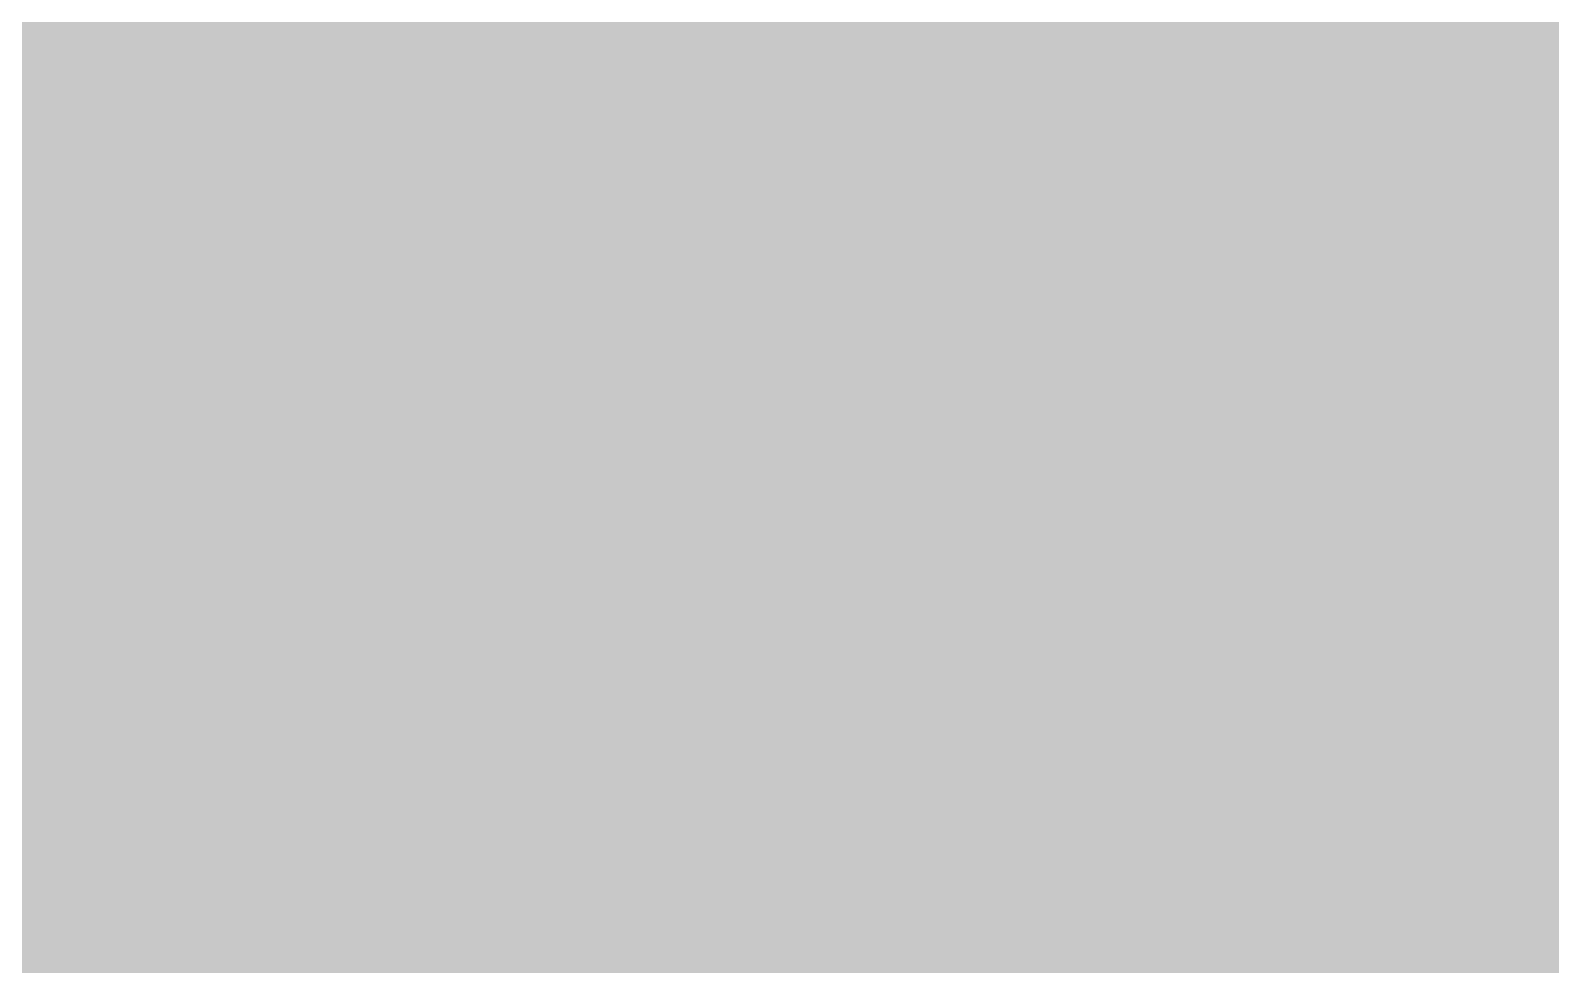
# Model space of a CAD drawing. Extents: x -72 to 72, y -47 to 50.
# Drawn here: x -13.35 to -6.21, y 6.05 to 10.44 of the extents above; entities that cross this region are included whole.
import ezdxf

# ---------------------------------------------------------------- set-up
doc = ezdxf.new("R2010")
doc.units = 0
doc.header["$MEASUREMENT"] = 0
doc.layers.get('0').update_dxf_attribs({"linetype": 'CONTINUOUS'})
for name, color, linetype in [('22-303-0_BOT', 7, 'CONTINUOUS'), ('22-303-0_DRD', 7, 'CONTINUOUS'), ('22-303-0_GND', 6, 'CONTINUOUS'), ('22-303-0_IN1', 4, 'CONTINUOUS'), ('22-303-0_IN2', 3, 'CONTINUOUS'), ('22-303-0_PWR', 5, 'CONTINUOUS'), ('22-303-0_SMB', 10, 'CONTINUOUS'), ('22-303-0_SMT', 14, 'CONTINUOUS'), ('22-303-0_SPB', 9, 'CONTINUOUS'), ('22-303-0_SPT', 12, 'CONTINUOUS'), ('22-303-0_SSB', 11, 'CONTINUOUS'), ('22-303-0_SST', 13, 'CONTINUOUS'), ('22-303-0_TOP', 8, 'CONTINUOUS'), ('THRUHOLE_TAP', 7, 'CONTINUOUS')]:
    doc.layers.add(name, color=color, linetype=linetype)

# ---------------------------------------------------------------- blocks, each defined once
blk = doc.blocks.new('RECTANGLE_4')
blk.add_solid([(0.4826, 0.4064), (0.4826, -0.4064), (-0.4826, 0.4064), (-0.4826, -0.4064)])
blk = doc.blocks.new('ROUND_48')
at = {"const_width": 0.29972}
blk.add_lwpolyline([(-0.14986, 0, 1), (0.14986, 0, 1)], format="xyb", close=True, dxfattribs=at)
blk = doc.blocks.new('RECTANGLE_64')
blk.add_solid([(0.44958, 0.65024), (0.44958, -0.65024), (-0.44958, 0.65024), (-0.44958, -0.65024)])
blk = doc.blocks.new('ROUND_81')
at = {"const_width": 0.0635}
blk.add_lwpolyline([(-0.03175, 0, 1), (0.03175, 0, 1)], format="xyb", close=True, dxfattribs=at)
blk = doc.blocks.new('ROUND_82')
at = {"const_width": 0.50038}
blk.add_lwpolyline([(-0.25019, 0, 1), (0.25019, 0, 1)], format="xyb", close=True, dxfattribs=at)
blk = doc.blocks.new('ROUND_53')
at = {"const_width": 0.29972}
blk.add_lwpolyline([(-0.14986, 0, 1), (0.14986, 0, 1)], format="xyb", close=True, dxfattribs=at)
blk = doc.blocks.new('RECTANGLE_8')
blk.add_solid([(0.4064, 0.4826), (0.4064, -0.4826), (-0.4064, 0.4826), (-0.4064, -0.4826)])
blk = doc.blocks.new('RECTANGLE_10')
blk.add_solid([(1.12522, 1.14935), (1.12522, -1.14935), (-1.12522, 1.14935), (-1.12522, -1.14935)])
blk = doc.blocks.new('ROUND_95')
at = {"const_width": 0.10033}
blk.add_lwpolyline([(-0.050164, 0, 1), (0.050164, 0, 1)], format="xyb", close=True, dxfattribs=at)

msp = doc.modelspace()

# ---------------------------------------------------------------- linework, layer by layer
at = {"layer": '22-303-0_BOT'}
for points, const_width in [([(-18.796, 15.621), (-18.796, 8.509), (-16.637, 6.35), (-4.445, 6.35), (-3.2512, 5.1562), (-3.2512, 5.08)], 0.2032), ([(-11.5316, 14.25956), (-11.5316, 6.7564)], 0.254), ([(-11.303, 14.03096), (-11.303, 6.7564)], 0.254), ([(-11.0744, 13.80236), (-11.0744, 6.7564)], 0.254), ([(-10.8458, 13.57884), (-10.8458, 9.8679)], 0.254), ([(-10.6172, 13.47978), (-10.6172, 9.8679)], 0.254), ([(-10.3886, 13.4747), (-10.3886, 9.8679)], 0.254), ([(-10.16, 13.4747), (-10.16, 9.8679)], 0.254), ([(-9.9314, 13.4747), (-9.9314, 9.8679)], 0.254), ([(-9.7028, 13.4747), (-9.7028, 9.8679)], 0.254), ([(-9.4742, 13.4747), (-9.4742, 9.8679)], 0.254), ([(-9.2456, 13.4747), (-9.2456, 9.8679)], 0.254), ([(-9.017, 13.4747), (-9.017, 9.8679)], 0.254), ([(-8.7884, 13.4747), (-8.7884, 9.94664)], 0.254), ([(-8.5598, 13.4747), (-8.5598, 10.17524)], 0.254), ([(-8.3312, 13.4747), (-8.3312, 10.40384)], 0.254), ([(-13.208, 13.208), (-13.208, 10.795), (-14.859, 9.144), (-17.78, 9.144)], 0.3048), ([(-11.7602, 13.16482), (-11.7602, 6.7564)], 0.254), ([(-12.446, 13.04036), (-12.446, 7.7724)], 0.254), ([(-11.9888, 13.02004), (-11.9888, 7.7724)], 0.254), ([(-12.2174, 12.98448), (-12.2174, 7.7724)], 0.254), ([(-12.6746, 12.92352), (-12.6746, 7.7724)], 0.254), ([(-8.14832, 10.58672), (-8.8646, 9.8679)], 0.254), ([(-12.88542, 10.47242), (-14.4018, 8.9535)], 0.254), ([(-12.9032, 10.4521), (-12.9032, 7.7724)], 0.254), ([(-8.37184, 10.3632), (-12.9921, 10.3632)], 0.254), ([(-8.89, 8.9154), (-8.89, 9.144), (-7.7978, 10.2362), (-5.715, 10.2362)], 0.381), ([(-13.1318, 10.2235), (-13.1318, 7.7724)], 0.254), ([(-8.60044, 10.1346), (-13.2207, 10.1346)], 0.254), ([(-13.3604, 9.9949), (-13.3604, 7.7724)], 0.254), ([(-8.82904, 9.906), (-13.4493, 9.906)], 0.254), ([(-10.91438, 9.8679), (-10.91438, 7.96036)], 0.254), ([(-9.64438, 9.8679), (-10.91438, 9.8679)], 0.254), ([(-9.40562, 9.8679), (-9.64438, 9.8679)], 0.254), ([(-8.8646, 9.8679), (-9.40562, 9.8679)], 0.254), ([(-7.59206, 9.7409), (-8.13562, 9.19734)], 0.254), ([(-6.5024, 9.7409), (-7.59206, 9.7409)], 0.254), ([(-7.4168, 9.7409), (-7.4168, 9.33704)], 0.254), ([(-7.1882, 9.7409), (-7.1882, 9.47674)], 0.254), ([(-6.9596, 9.7409), (-6.9596, 9.5123)], 0.254), ([(-6.731, 9.7409), (-6.731, 9.45642)], 0.254), ([(-6.5024, 9.7409), (-6.5024, 9.525)], 0.254), ([(-6.5024, 9.7409), (-6.5024, 9.4361)], 0.254), ([(-10.91438, 9.6774), (-13.6779, 9.6774)], 0.254), ([(-6.5024, 9.6774), (-7.65556, 9.6774)], 0.254), ([(-7.6454, 9.68756), (-7.6454, 7.7724)], 0.254), ([(-4.9276, 9.525), (-6.5024, 9.525)], 0.254), ([(-6.5024, 9.525), (-6.5024, 9.4361)], 0.254), ([(-10.91438, 9.4488), (-13.9065, 9.4488)], 0.254), ([(-7.25932, 9.4488), (-7.88416, 9.4488)], 0.254), ([(-7.874, 9.45896), (-7.874, 7.7724)], 0.254), ([(-6.5024, 9.4488), (-6.71068, 9.4488)], 0.254), ([(-6.5024, 9.4361), (-6.68528, 9.4361)], 0.254), ([(-10.91438, 9.2202), (-14.1351, 9.2202)], 0.254), ([(-8.13562, 9.19734), (-8.13562, 7.96036)], 0.254), ([(-7.51078, 9.2202), (-8.11276, 9.2202)], 0.254), ([(-8.1026, 9.23036), (-8.1026, 7.7724)], 0.254), ([(-5.715, 8.8138), (-6.9088, 8.8138), (-6.985, 8.89)], 0.635), ([(-10.91438, 8.9916), (-14.3637, 8.9916)], 0.254), ([(-10.16, 8.9154), (-10.16, 7.0612)], 0.381), ([(-7.59968, 8.9916), (-8.13562, 8.9916)], 0.254), ([(-10.91438, 8.763), (-14.4018, 8.763)], 0.254), ([(-7.5946, 8.763), (-8.13562, 8.763)], 0.254), ([(-10.91438, 8.5344), (-14.4018, 8.5344)], 0.254), ([(-7.49554, 8.5344), (-8.13562, 8.5344)], 0.254), ([(-7.42442, 8.45058), (-7.34822, 8.37438)], 0.254), ([(-7.4168, 8.44042), (-7.4168, 7.7724)], 0.254), ([(-10.91438, 8.3058), (-14.4018, 8.3058)], 0.254), ([(-7.26694, 8.3058), (-8.13562, 8.3058)], 0.254), ([(-7.1882, 8.25754), (-7.1882, 7.7724)], 0.254), ([(-6.9596, 8.19404), (-6.9596, 7.7724)], 0.254), ([(-6.5024, 8.1915), (-6.9088, 8.1915)], 0.254), ([(-6.731, 8.1915), (-6.731, 6.7564)], 0.254), ([(-6.5024, 8.1915), (-6.5024, 8.1026)], 0.254), ([(-6.5024, 8.1915), (-6.5024, 6.7564)], 0.254), ([(-4.9276, 8.1026), (-6.5024, 8.1026)], 0.254), ([(-6.2738, 8.1026), (-6.2738, 7.7724)], 0.254), ([(-10.91438, 8.0772), (-14.4018, 8.0772)], 0.254), ([(-4.5593, 8.0772), (-8.13562, 8.0772)], 0.254), ([(-10.6553, 7.96036), (-10.91438, 7.96036)], 0.254), ([(-10.8458, 7.96036), (-10.8458, 7.7724)], 0.254), ([(-10.6553, 7.96036), (-10.6553, 7.7724)], 0.254), ([(-9.64438, 7.96036), (-9.6647, 7.96036)], 0.254), ([(-9.6647, 7.96036), (-9.6647, 7.7724)], 0.254), ([(-9.40562, 7.96036), (-9.64438, 7.96036)], 0.254), ([(-9.4742, 7.96036), (-9.4742, 7.7724)], 0.254), ([(-8.13562, 7.96036), (-9.40562, 7.96036)], 0.254), ([(-9.2456, 7.96036), (-9.2456, 6.7564)], 0.254), ([(-9.017, 7.96036), (-9.017, 6.7564)], 0.254), ([(-8.7884, 7.96036), (-8.7884, 6.7564)], 0.254), ([(-8.5598, 7.96036), (-8.5598, 6.7564)], 0.254), ([(-8.3312, 7.96036), (-8.3312, 7.7724)], 0.254), ([(-6.8072, 7.874), (-6.8072, 7.0612), (-7.62, 7.0612)], 0.381), ([(-10.6553, 7.8486), (-14.36878, 7.8486)], 0.254), ([(-4.5593, 7.8486), (-9.6647, 7.8486)], 0.254), ([(-11.9126, 7.7724), (-13.4874, 7.7724)], 0.254), ([(-12.7, 7.7724), (-12.7, 7.0612)], 0.254), ([(-11.9126, 7.7724), (-11.9126, 6.7564)], 0.254), ([(-10.9474, 7.7724), (-10.9474, 6.7564)], 0.254), ([(-10.6553, 7.7724), (-10.9474, 7.7724)], 0.254), ([(-9.3726, 7.7724), (-9.6647, 7.7724)], 0.254), ([(-9.3726, 7.7724), (-9.3726, 6.7564)], 0.254), ([(-6.8326, 7.7724), (-8.4074, 7.7724)], 0.254), ([(-8.4074, 7.7724), (-8.4074, 6.7564)], 0.254), ([(-7.62, 7.7724), (-7.62, 7.0612)], 0.254), ([(-6.8326, 7.7724), (-6.8326, 6.7564)], 0.254), ([(-4.9276, 7.7724), (-6.5024, 7.7724)], 0.254), ([(-6.5024, 7.7724), (-6.5024, 6.7564)], 0.254), ([(-10.9474, 7.62), (-11.9126, 7.62)], 0.254), ([(-8.4074, 7.62), (-9.3726, 7.62)], 0.254), ([(-6.5024, 7.62), (-6.8326, 7.62)], 0.254), ([(-10.9474, 7.3914), (-11.9126, 7.3914)], 0.254), ([(-8.4074, 7.3914), (-9.3726, 7.3914)], 0.254), ([(-6.5024, 7.3914), (-6.8326, 7.3914)], 0.254), ([(-10.9474, 7.1628), (-11.9126, 7.1628)], 0.254), ([(-8.4074, 7.1628), (-9.3726, 7.1628)], 0.254), ([(-6.5024, 7.1628), (-6.8326, 7.1628)], 0.254), ([(-12.7, 7.0612), (-11.684, 7.0612)], 0.381), ([(-11.684, 7.0612), (-12.7, 7.0612)], 0.381), ([(-5.715, 7.0612), (-6.8072, 7.0612), (-7.62, 7.0612)], 0.381), ([(-13.4874, 7.0612), (-12.7, 7.0612)], 0.254), ([(-11.9126, 7.0612), (-12.7, 7.0612)], 0.254), ([(-8.4074, 7.0612), (-7.62, 7.0612)], 0.254), ([(-6.8326, 7.0612), (-7.62, 7.0612)], 0.254), ([(-6.5024, 7.0612), (-5.715, 7.0612)], 0.254), ([(-10.9474, 6.9342), (-11.9126, 6.9342)], 0.254), ([(-8.4074, 6.9342), (-9.3726, 6.9342)], 0.254), ([(-6.5024, 6.9342), (-6.8326, 6.9342)], 0.254), ([(-10.9474, 6.7564), (-11.9126, 6.7564)], 0.254), ([(-8.4074, 6.7564), (-9.3726, 6.7564)], 0.254), ([(-6.5024, 6.7564), (-6.8326, 6.7564)], 0.254)]:
    msp.add_lwpolyline(points, dxfattribs=dict(at, const_width=const_width))
at = {"layer": '22-303-0_BOT', "const_width": 0.254}
for points in [[(-12.88542, 10.47242, 0.1989124), (-12.7518, 10.795)], [(-6.985, 9.5123, 0.4142136), (-7.6073, 8.89)], [(-6.68528, 9.4361, 0.1261504), (-6.985, 9.51294)], [(-7.6073, 8.89, 0.198913), (-7.42503, 8.44997)], [(-7.34822, 8.37438, 0.1989124), (-6.9088, 8.19237)]]:
    msp.add_lwpolyline(points, format="xyb", dxfattribs=at)
at = {"layer": '22-303-0_DRD', "const_width": 0.254}
for points in [[(-10.795, 9.525), (-12.065, 8.255)], [(-10.795, 8.255), (-12.065, 9.525)], [(-10.795, 9.525), (-12.065, 8.255)], [(-10.795, 8.255), (-12.065, 9.525)], [(-10.795, 9.525), (-12.065, 8.255)], [(-10.795, 8.255), (-12.065, 9.525)], [(-6.35, 9.525), (-7.62, 8.255)], [(-6.35, 8.255), (-7.62, 9.525)], [(-6.1722, 8.509), (-7.4422, 7.239)], [(-6.1722, 7.239), (-7.4422, 8.509)], [(-11.049, 7.6962), (-12.319, 6.4262)], [(-11.049, 6.4262), (-12.319, 7.6962)], [(-11.049, 7.6962), (-12.319, 6.4262)], [(-11.049, 6.4262), (-12.319, 7.6962)]]:
    msp.add_lwpolyline(points, dxfattribs=at)
at = {"layer": '22-303-0_IN1', "const_width": 0.254}
for points in [[(-10.3124, 14.9606), (-10.3124, -5.08)], [(-10.0838, 14.9606), (-10.0838, -5.08)], [(-9.8552, 14.9606), (-9.8552, -5.08)], [(-9.6266, 14.9606), (-9.6266, 4.42722)], [(-9.398, 14.79296), (-9.398, 5.5499)], [(-9.1694, 14.56436), (-9.1694, 5.6642)], [(-8.9408, 14.33576), (-8.9408, 5.67944)], [(-8.7122, 14.10716), (-8.7122, 5.6007)], [(-8.4836, 13.87856), (-8.4836, 5.36448)], [(-8.255, 13.64996), (-8.255, -5.08)], [(-8.0264, 13.42136), (-8.0264, -5.08)], [(-11.684, 13.26134), (-11.684, 9.43864)], [(-7.7978, 13.19276), (-7.7978, -5.08)], [(-7.5692, 12.96416), (-7.5692, -5.08)], [(-11.4554, 12.83208), (-11.4554, 9.49452)], [(-10.541, 12.8651), (-10.541, -5.08)], [(-7.3406, 12.73556), (-7.3406, 8.15848)], [(-11.2268, 12.67968), (-11.2268, 9.45896)], [(-10.7696, 12.68984), (-10.7696, -5.08)], [(-10.9982, 12.63904), (-10.9982, 9.31164)], [(-7.112, 12.50696), (-7.112, 8.3947)], [(-6.8834, 12.27836), (-6.8834, 8.47344)], [(-6.6548, 12.04976), (-6.6548, 8.4582)], [(-11.90498, 11.90498), (-15.2019, 8.60552)], [(-11.9126, 11.89736), (-11.9126, 9.25322)], [(-6.4262, 11.82116), (-6.4262, 8.3439)], [(-12.1412, 11.66876), (-12.1412, 7.45744)], [(-6.1976, 11.59256), (-6.1976, 3.6322)], [(-12.3698, 11.44016), (-12.3698, -5.08)], [(-12.5984, 11.21156), (-12.5984, -5.08)], [(-12.827, 10.98296), (-12.827, -5.08)], [(-13.0556, 10.75436), (-13.0556, -5.08)], [(-13.2842, 10.52576), (-13.2842, -5.08)], [(2.65176, 10.4648), (-13.34516, 10.4648)], [(-0.78994, 10.2362), (-13.57376, 10.2362)], [(-1.12268, 10.0076), (-13.80236, 10.0076)], [(-1.22682, 9.779), (-14.03096, 9.779)], [(-1.22936, 9.5504), (-14.25956, 9.5504)], [(-11.85164, 9.3218), (-14.48816, 9.3218)], [(-1.14046, 9.3218), (-11.00582, 9.3218)], [(-11.99896, 9.0932), (-14.71676, 9.0932)], [(-0.86614, 9.0932), (-10.86104, 9.0932)], [(-12.03452, 8.8646), (-14.94536, 8.8646)], [(14.3256, 8.8646), (-10.82548, 8.8646)], [(-11.97864, 8.636), (-15.17396, 8.636)], [(14.3256, 8.636), (-10.88136, 8.636)], [(-11.9126, 8.52678), (-11.9126, 7.62)], [(-10.9982, 8.46582), (-10.9982, -5.08)], [(-11.79322, 8.4074), (-26.07056, 8.4074)], [(-7.09168, 8.4074), (-11.06678, 8.4074)], [(14.3256, 8.4074), (-6.52272, 8.4074)], [(-11.684, 8.34136), (-11.684, 7.66572)], [(-11.2268, 8.32104), (-11.2268, 7.45744)], [(-11.4554, 8.28548), (-11.4554, 7.62)], [(-7.3279, 8.1788), (-20.91182, 8.1788)], [(14.3256, 8.1788), (-6.28396, 8.1788)], [(-7.40664, 7.9502), (-14.46276, 7.9502)], [(14.3256, 7.9502), (-6.20776, 7.9502)], [(-7.3914, 7.7216), (-14.3002, 7.7216)], [(14.3256, 7.7216), (-6.223, 7.7216)], [(-7.3406, 7.58952), (-7.3406, -5.08)], [(-12.10564, 7.493), (-14.25448, 7.493)], [(-7.2771, 7.493), (-11.25982, 7.493)], [(14.3256, 7.493), (-6.3373, 7.493)], [(-6.4262, 7.4041), (-6.4262, 3.64744)], [(-7.112, 7.35076), (-7.112, -5.08)], [(-12.25296, 7.2644), (-14.3002, 7.2644)], [(14.3256, 7.2644), (-11.11504, 7.2644)], [(-6.8834, 7.27456), (-6.8834, 3.33248)], [(-6.6548, 7.2898), (-6.6548, 3.5687)], [(-12.28852, 7.0358), (-14.46276, 7.0358)], [(14.3256, 7.0358), (-11.07948, 7.0358)], [(-12.23264, 6.8072), (-20.066, 6.8072)], [(14.3256, 6.8072), (-11.13536, 6.8072)], [(-12.1412, 6.66496), (-12.1412, -5.08)], [(-11.2268, 6.66496), (-11.2268, -5.08)], [(-12.04722, 6.5786), (-19.9771, 6.5786)], [(-2.15646, 6.5786), (-11.32078, 6.5786)], [(-11.9126, 6.5024), (-11.9126, -5.08)], [(-11.684, 6.45668), (-11.684, -5.08)], [(-11.4554, 6.5024), (-11.4554, -5.08)], [(-2.36474, 6.35), (-19.98218, 6.35)], [(-2.43078, 6.1214), (-19.32178, 6.1214)]]:
    msp.add_lwpolyline(points, dxfattribs=at)
for points in [[(-11.43, 9.49452, 0.4142136), (-12.03452, 8.89)], [(-11.43, 9.49452, 0.4142136), (-12.03452, 8.89)], [(-10.82548, 8.89, 0.4142136), (-11.43, 9.49452)], [(-10.82548, 8.89, 0.4142136), (-11.43, 9.49452)], [(-12.03452, 8.89, 0.4142136), (-11.43, 8.28548)], [(-12.03452, 8.89, 0.4142136), (-11.43, 8.28548)], [(-11.43, 8.28548, 0.4142136), (-10.82548, 8.89)], [(-11.43, 8.28548, 0.4142136), (-10.82548, 8.89)], [(-6.8072, 8.47852, 0.4142136), (-7.41172, 7.874)], [(-6.20268, 7.874, 0.4142136), (-6.8072, 8.47852)], [(-7.41172, 7.874, 0.4142136), (-6.8072, 7.26948)], [(-6.8072, 7.26948, 0.4142136), (-6.20268, 7.874)], [(-11.684, 7.66572, 0.4142136), (-12.28852, 7.0612)], [(-11.684, 7.66572, 0.4142136), (-12.28852, 7.0612)], [(-11.07948, 7.0612, 0.4142136), (-11.684, 7.66572)], [(-11.07948, 7.0612, 0.4142136), (-11.684, 7.66572)], [(-12.28852, 7.0612, 0.4142136), (-11.684, 6.45668)], [(-12.28852, 7.0612, 0.4142136), (-11.684, 6.45668)], [(-11.684, 6.45668, 0.4142136), (-11.07948, 7.0612)], [(-11.684, 6.45668, 0.4142136), (-11.07948, 7.0612)]]:
    msp.add_lwpolyline(points, format="xyb", dxfattribs=at)
at = {"layer": '22-303-0_IN2'}
for points, const_width in [([(-27.686, 14.732), (-23.876, 14.732), (-20.828, 11.684), (-19.558, 11.684), (-18.415, 10.541), (-11.303, 10.541), (-6.096, 5.334), (16.383, 5.334), (17.399, 4.318), (19.558, 4.318), (20.574, 5.334), (31.369, 5.334), (33.401, 7.366), (37.846, 7.366), (41.402, 10.922), (42.672, 10.922)], 0.2032), ([(-10.6172, 13.8176), (-10.6172, 10.42924)], 0.254), ([(-10.3886, 13.8176), (-10.3886, 10.20064)], 0.254), ([(-10.16, 13.8176), (-10.16, 9.97204)], 0.254), ([(-9.9314, 13.8176), (-9.9314, 9.74344)], 0.254), ([(-9.7028, 13.8176), (-9.7028, 9.51484)], 0.254), ([(-9.4742, 13.8176), (-9.4742, 9.28624)], 0.254), ([(-9.2456, 13.8176), (-9.2456, 9.05764)], 0.254), ([(-9.017, 13.8176), (-9.017, 8.82904)], 0.254), ([(-8.7884, 13.8176), (-8.7884, 8.60044)], 0.254), ([(-8.5598, 13.8176), (-8.5598, 8.37184)], 0.254), ([(-8.3312, 13.8176), (-8.3312, 8.14324)], 0.254), ([(-8.1026, 13.8176), (-8.1026, 7.91464)], 0.254), ([(-7.874, 13.8176), (-7.874, 7.68604)], 0.254), ([(-7.6454, 13.8176), (-7.6454, 7.45744)], 0.254), ([(-7.4168, 13.8176), (-7.4168, 9.31164)], 0.254), ([(-7.1882, 13.8176), (-7.1882, 9.45896)], 0.254), ([(-6.9596, 13.8176), (-6.9596, 9.49452)], 0.254), ([(-6.731, 13.8176), (-6.731, 9.43864)], 0.254), ([(-6.5024, 13.8176), (-6.5024, 9.25322)], 0.254), ([(-6.2738, 13.8176), (-6.2738, 6.08584)], 0.254), ([(-27.813, 13.462), (-27.813, 12.954), (-23.749, 8.89), (-14.732, 8.89), (-13.081, 7.239), (-13.081, 6.35), (-2.921, -3.81), (22.098, -3.81), (22.86, -3.048), (22.86, 0), (24.13, 1.27), (27.432, 1.27), (28.321, 2.159), (36.576, 2.159), (37.973, 3.556), (41.91, 3.556), (43.18, 4.826), (43.688, 4.826), (43.688, 4.953)], 0.2032), ([(20.574, 1.016), (20.574, -0.381), (17.653, -3.302), (-2.794, -3.302), (-12.7, 6.604), (-12.7, 7.493), (-14.478, 9.271), (-23.241, 9.271), (-26.67, 12.7)], 0.2032), ([(-19.812, 11.049), (-18.923, 10.16), (-11.557, 10.16), (-6.35, 4.953), (12.065, 4.953), (15.24, 1.778), (17.653, 1.778), (17.907, 2.032), (20.32, 2.032), (20.701, 1.651), (22.606, 1.651), (23.368, 2.413), (25.273, 2.413)], 0.2032), ([(-11.0109, 10.82294), (-5.92836, 5.7404)], 0.254), ([(-4.37896, 10.3632), (-10.55116, 10.3632)], 0.254), ([(-4.41452, 10.1346), (-10.32256, 10.1346)], 0.254), ([(-4.35864, 9.906), (-10.09396, 9.906)], 0.254), ([(-11.72464, 9.7536), (-18.923, 9.7536)], 0.254), ([(-13.3604, 9.7536), (-13.3604, 8.72744)], 0.254), ([(-13.1318, 9.7536), (-13.1318, 8.49884)], 0.254), ([(-12.9032, 9.7536), (-12.9032, 8.27024)], 0.254), ([(-12.6746, 9.7536), (-12.6746, 8.04164)], 0.254), ([(-12.446, 9.7536), (-12.446, 7.81304)], 0.254), ([(-12.2174, 9.7536), (-12.2174, 6.69544)], 0.254), ([(-11.9888, 9.7536), (-11.9888, 6.46684)], 0.254), ([(-11.7602, 9.7536), (-11.7602, 6.23824)], 0.254), ([(-11.72464, 9.7536), (-6.63702, 4.66598)], 0.254), ([(-11.64844, 9.6774), (-14.478, 9.6774)], 0.254), ([(-4.17322, 9.6774), (-9.86536, 9.6774)], 0.254), ([(-14.1859, 9.55294), (-12.41298, 7.78002)], 0.254), ([(-11.5316, 9.56056), (-11.5316, 6.00964)], 0.254), ([(-11.41984, 9.4488), (-14.08176, 9.4488)], 0.254), ([(-7.21614, 9.4488), (-9.63676, 9.4488)], 0.254), ([(1.86182, 9.4488), (-6.75386, 9.4488)], 0.254), ([(-11.303, 9.33196), (-11.303, 5.78104)], 0.254), ([(-11.19124, 9.2202), (-13.85316, 9.2202)], 0.254), ([(-7.49046, 9.2202), (-9.40816, 9.2202)], 0.254), ([(1.71704, 9.2202), (-6.477, 9.2202)], 0.254), ([(-11.0744, 9.10336), (-11.0744, 5.55244)], 0.254), ([(-10.96264, 8.9916), (-13.62456, 8.9916)], 0.254), ([(-7.57936, 8.9916), (-9.17956, 8.9916)], 0.254), ([(1.68148, 8.9916), (-6.3881, 8.9916)], 0.254), ([(-10.8458, 8.87476), (-10.8458, 5.32384)], 0.254), ([(13.716, -4.445), (-2.921, -4.445), (-13.462, 6.096), (-13.462, 6.985), (-14.986, 8.509), (-21.463, 8.509), (-21.971, 8.001), (-21.971, 6.477), (-22.733, 5.715), (-27.432, 5.715), (-29.337, 7.62), (-33.401, 7.62), (-34.544, 8.763), (-37.084, 8.763)], 0.2032), ([(-10.73404, 8.763), (-13.39596, 8.763)], 0.254), ([(-7.57682, 8.763), (-8.95096, 8.763)], 0.254), ([(1.73736, 8.763), (-6.39318, 8.763)], 0.254), ([(-10.6172, 8.64616), (-10.6172, 5.09524)], 0.254), ([(-10.50544, 8.5344), (-13.16736, 8.5344)], 0.254), ([(-7.47268, 8.5344), (-8.72236, 8.5344)], 0.254), ([(-6.5024, 8.52678), (-6.5024, 6.31444)], 0.254), ([(1.92278, 8.5344), (-6.49478, 8.5344)], 0.254), ([(-7.4168, 8.46582), (-7.4168, 7.22884)], 0.254), ([(-10.3886, 8.41756), (-10.3886, 4.86664)], 0.254), ([(-10.27684, 8.3058), (-12.93876, 8.3058)], 0.254), ([(-7.13994, 8.3058), (-8.49376, 8.3058)], 0.254), ([(-7.1882, 8.32104), (-7.1882, 7.00024)], 0.254), ([(6.74116, 8.3058), (-6.83006, 8.3058)], 0.254), ([(-6.731, 8.34136), (-6.731, 6.54304)], 0.254), ([(-6.9596, 8.28548), (-6.9596, 6.77164)], 0.254), ([(-10.16, 8.18896), (-10.16, 4.63804)], 0.254), ([(-10.04824, 8.0772), (-12.71016, 8.0772)], 0.254), ([(6.96976, 8.0772), (-8.26516, 8.0772)], 0.254), ([(-9.9314, 7.96036), (-9.9314, 4.40944)], 0.254), ([(-9.81964, 7.8486), (-12.48156, 7.8486)], 0.254), ([(17.41678, 7.8486), (-8.03656, 7.8486)], 0.254), ([(-9.7028, 7.73176), (-9.7028, 4.29514)], 0.254), ([(-9.59104, 7.62), (-12.31392, 7.62)], 0.254), ([(17.31518, 7.62), (-7.80796, 7.62)], 0.254), ([(-12.2936, 7.493), (-12.2936, 6.77164)], 0.254), ([(-9.4742, 7.50316), (-9.4742, 5.47624)], 0.254), ([(-9.36244, 7.3914), (-12.2936, 7.3914)], 0.254), ([(17.3101, 7.3914), (-7.57936, 7.3914)], 0.254), ([(-9.2456, 7.27456), (-9.2456, 5.6388)], 0.254), ([(-9.13384, 7.1628), (-12.2936, 7.1628)], 0.254), ([(17.399, 7.1628), (-7.35076, 7.1628)], 0.254), ([(-9.017, 7.04596), (-9.017, 5.68452)], 0.254), ([(-8.90524, 6.9342), (-12.2936, 6.9342)], 0.254), ([(17.67586, 6.9342), (-7.12216, 6.9342)], 0.254), ([(-8.7884, 6.81736), (-8.7884, 5.6388)], 0.254), ([(-12.2936, 6.77164), (-9.73074, 4.20878)], 0.254), ([(-8.67664, 6.7056), (-12.22756, 6.7056)], 0.254), ([(18.30324, 6.7056), (-6.89356, 6.7056)], 0.254), ([(-8.5598, 6.58876), (-8.5598, 5.47624)], 0.254), ([(-8.44804, 6.477), (-11.99896, 6.477)], 0.254), ([(-2.27584, 6.477), (-6.66496, 6.477)], 0.254), ([(-8.3312, 6.36016), (-8.3312, 2.80924)], 0.254), ([(-8.21944, 6.2484), (-11.77036, 6.2484)], 0.254), ([(-2.40538, 6.2484), (-6.43636, 6.2484)], 0.254), ([(-8.1026, 6.13156), (-8.1026, 2.58064)], 0.254), ([(-7.99084, 6.0198), (-11.54176, 6.0198)], 0.254), ([(-2.43078, 6.0198), (-6.20776, 6.0198)], 0.254)]:
    msp.add_lwpolyline(points, dxfattribs=dict(at, const_width=const_width))
at = {"layer": '22-303-0_IN2', "const_width": 0.254}
for points in [[(-6.985, 9.49452, 0.4142136), (-7.58952, 8.89)], [(-6.38048, 8.89, 0.4142136), (-6.985, 9.49452)], [(-7.58952, 8.89, 0.4142136), (-6.985, 8.28548)], [(-6.985, 8.28548, 0.4142136), (-6.38048, 8.89)], [(-12.2936, 7.493, 0.1989115), (-12.41263, 7.78037)]]:
    msp.add_lwpolyline(points, format="xyb", dxfattribs=at)
at = {"layer": '22-303-0_SSB'}
for points, const_width in [([(-8.0264, 10.414), (-8.0264, 14.224), (-11.049, 14.224), (-11.049, 9.8806), (-8.5598, 9.8806), (-8.0264, 10.414)], 0.20066), ([(-6.5405, 8.0645), (-6.5405, 10.9855), (-4.9022, 10.9855), (-4.9022, 8.0645), (-6.5405, 8.0645)], 0.1524), ([(-7.71906, 10.23366), (-7.71906, 9.9949)], 0.1524), ([(-7.71906, 10.11428), (-6.70306, 10.11428), (-6.87324, 9.9949)], 0.1524), ([(-7.21106, 9.45388), (-7.04342, 9.5123), (-6.87324, 9.5123), (-6.70306, 9.45388), (-6.70306, 9.09828), (-6.87324, 9.03986), (-7.04342, 9.03986), (-7.21106, 9.09828), (-7.21106, 9.45388), (-7.38124, 9.5123), (-7.55142, 9.5123), (-7.71906, 9.45388), (-7.71906, 9.09828), (-7.55142, 9.03986), (-7.38124, 9.03986), (-7.21106, 9.09828)], 0.1524), ([(-12.81938, 8.15594), (-12.7, 8.32612), (-12.64158, 8.49376), (-12.64158, 8.83412), (-12.7, 9.00176), (-12.81938, 9.17194), (-12.93876, 9.17194), (-13.0556, 9.00176), (-13.11656, 8.83412), (-13.11656, 8.49376), (-13.0556, 8.32612), (-12.93876, 8.15594), (-12.81938, 8.15594)], 0.1524), ([(-12.2174, 8.66394), (-12.27836, 8.83412), (-12.27836, 9.00176), (-12.2174, 9.17194), (-11.8618, 9.17194), (-11.80338, 9.00176), (-11.80338, 8.83412), (-11.8618, 8.66394), (-12.2174, 8.66394), (-12.27836, 8.49376), (-12.27836, 8.32612), (-12.2174, 8.15594), (-11.8618, 8.15594), (-11.80338, 8.32612), (-11.80338, 8.49376), (-11.8618, 8.66394)], 0.1524), ([(-10.96518, 8.66394), (-11.32078, 8.66394), (-11.44016, 8.83412), (-11.44016, 9.00176), (-11.32078, 9.17194), (-10.96518, 9.17194), (-10.96518, 8.15594)], 0.1524), ([(-8.1026, 8.88492), (-8.1026, 8.56234)], 0.1524), ([(-7.96544, 8.89254), (-7.96544, 8.55472)], 0.1524), ([(-7.85622, 8.78332), (-8.19404, 8.78332)], 0.1524), ([(-11.26236, 8.66394), (-11.44016, 8.15594)], 0.1524), ([(-7.86384, 8.64616), (-8.18642, 8.64616)], 0.1524), ([(-7.21106, 8.4963), (-7.71906, 8.6741)], 0.1524), ([(-7.21106, 8.20166), (-7.21106, 8.55726), (-7.04342, 8.6741), (-6.87324, 8.6741), (-6.70306, 8.55726), (-6.70306, 8.20166), (-7.71906, 8.20166)], 0.1524), ([(-13.5255, 4.8895), (-13.5255, 7.8105), (-11.8872, 7.8105), (-11.8872, 4.8895), (-13.5255, 4.8895)], 0.1524), ([(-9.3345, 7.8105), (-9.3345, 4.8895), (-10.9728, 4.8895), (-10.9728, 7.8105), (-9.3345, 7.8105)], 0.1524), ([(-8.4455, 4.8895), (-8.4455, 7.8105), (-6.8072, 7.8105), (-6.8072, 4.8895), (-8.4455, 4.8895)], 0.1524), ([(-6.5405, 4.8895), (-6.5405, 7.8105), (-4.9022, 7.8105), (-4.9022, 4.8895), (-6.5405, 4.8895)], 0.1524)]:
    msp.add_lwpolyline(points, dxfattribs=dict(at, const_width=const_width))
at = {"layer": '22-303-0_SSB', "const_width": 0.1524}
for points in [[(-8.0264, 8.9027, 0.4142136), (-8.2042, 8.7249)], [(-7.84606, 8.7249, 0.4142136), (-8.0264, 8.90524)], [(-8.2042, 8.7249, 0.4142136), (-8.0264, 8.5471)], [(-8.0264, 8.54456, 0.4142136), (-7.84606, 8.7249)]]:
    msp.add_lwpolyline(points, format="xyb", dxfattribs=at)
at = {"layer": '22-303-0_SST', "const_width": 0.1524}
for points in [[(-10.19048, 7.79526), (-10.4902, 7.79526), (-10.4902, 13.79474), (-10.19048, 13.79474)], [(-7.58952, 7.79526), (-7.2898, 7.79526), (-7.2898, 13.79474), (-7.58952, 13.79474)], [(-6.38048, 7.79526), (-6.6802, 7.79526), (-6.6802, 13.79474), (-6.38048, 13.79474)], [(-13.57376, 10.0584), (-13.21816, 11.0744), (-13.69314, 11.0744)], [(-12.44092, 10.5664), (-12.79652, 10.5664), (-12.85494, 10.73658), (-12.85494, 10.90676), (-12.79652, 11.0744), (-12.44092, 11.0744), (-12.37996, 10.90676), (-12.37996, 10.73658), (-12.61872, 10.0584)], [(-7.3025, 9.9695), (-10.4775, 9.9695), (-10.4775, 9.652)], [(-10.3759, 9.9695), (-10.3759, 9.652)], [(-10.23874, 9.9695), (-10.23874, 9.652)], [(-10.10158, 9.9695), (-10.10158, 9.652)], [(-9.96442, 9.9695), (-9.96442, 9.652)], [(-9.82726, 9.9695), (-9.82726, 9.652)], [(-9.6901, 9.9695), (-9.6901, 9.652)], [(-9.55294, 9.9695), (-9.55294, 9.652)], [(-9.41578, 9.9695), (-9.41578, 9.652)], [(-9.27862, 9.9695), (-9.27862, 9.652)], [(-9.14146, 9.9695), (-9.14146, 9.652)], [(-9.0043, 9.9695), (-9.0043, 9.652)], [(-8.86714, 9.9695), (-8.86714, 9.652)], [(-8.72998, 9.9695), (-8.72998, 9.652)], [(-8.59282, 9.9695), (-8.59282, 9.652)], [(-8.45566, 9.9695), (-8.45566, 9.652)], [(-8.3185, 9.9695), (-8.3185, 9.652)], [(-8.18134, 9.9695), (-8.18134, 9.652)], [(-8.04418, 9.9695), (-8.04418, 9.652)], [(-7.90702, 9.9695), (-7.90702, 9.652)], [(-7.76986, 9.9695), (-7.76986, 9.652)], [(-7.6327, 9.9695), (-7.6327, 9.652)], [(-7.49554, 9.9695), (-7.49554, 9.652)], [(-7.35838, 9.9695), (-7.35838, 9.652)], [(-7.3025, 9.9695), (-7.3025, 9.652)], [(-3.4925, 9.9695), (-6.6675, 9.9695), (-6.6675, 9.652)], [(-6.5659, 9.9695), (-6.5659, 9.652)], [(-6.42874, 9.9695), (-6.42874, 9.652)], [(-6.29158, 9.9695), (-6.29158, 9.652)], [(-6.15442, 9.9695), (-6.15442, 9.652)], [(-7.3025, 9.89076), (-10.4775, 9.89076)], [(-3.4925, 9.89076), (-6.6675, 9.89076)], [(-7.3025, 9.7536), (-10.4775, 9.7536)], [(-3.4925, 9.7536), (-6.6675, 9.7536)], [(-14.7955, 8.0645), (-11.8745, 8.0645), (-11.8745, 9.7028), (-14.7955, 9.7028), (-14.7955, 8.0645)], [(-7.3025, 9.652), (-10.4775, 9.652)], [(-3.4925, 9.652), (-6.6675, 9.652)], [(-13.07338, 6.52018), (-13.07338, 7.53618), (-13.19022, 7.366)], [(-7.3406, 7.40918), (-7.43966, 7.40918)], [(-7.41426, 7.4168), (-7.41426, 7.17296)], [(-7.2771, 7.34314), (-7.2771, 7.24408)], [(-7.26694, 7.27202), (-7.51332, 7.27202)], [(-11.2522, 6.07822), (-11.2522, 6.87832), (-5.2578, 6.87832), (-5.2578, 6.17982)], [(-12.954, 6.52018), (-13.19022, 6.52018)]]:
    msp.add_lwpolyline(points, dxfattribs=at)
for points in [[(-7.3914, 7.41934, 0.4142136), (-7.51586, 7.29488)], [(-7.26694, 7.29488, 0.4142136), (-7.3914, 7.41934)], [(-7.51586, 7.29488, 0.4142136), (-7.3914, 7.17042)], [(-7.3914, 7.17042, 0.4142136), (-7.26694, 7.29488)], [(-8.255, 6.07822, 0.4142136), (-9.25322, 5.08)], [(-7.25678, 5.08, 0.4142136), (-8.255, 6.07822)]]:
    msp.add_lwpolyline(points, format="xyb", dxfattribs=at)
at = {"layer": '22-303-0_TOP'}
for points, const_width in [([(-7.4168, 15.3416), (-7.4168, 9.5123)], 0.254), ([(-7.1882, 15.3416), (-7.1882, 9.5123)], 0.254), ([(-6.9596, 15.3416), (-6.9596, 9.5123)], 0.254), ([(-6.731, 15.3416), (-6.731, 9.5123)], 0.254), ([(-6.5024, 15.3416), (-6.5024, 9.5123)], 0.254), ([(-10.3886, 15.19936), (-10.3886, 6.1849)], 0.254), ([(-10.6172, 14.97076), (-10.6172, 6.1849)], 0.254), ([(-10.8458, 14.74216), (-10.8458, 6.1849)], 0.254), ([(-11.0744, 14.51356), (-11.0744, 6.1849)], 0.254), ([(-11.303, 14.28496), (-11.303, 6.1849)], 0.254), ([(-11.5316, 14.05636), (-11.5316, 6.1849)], 0.254), ([(-11.7602, 13.16482), (-11.7602, 6.1849)], 0.254), ([(-12.446, 13.04036), (-12.446, 9.6774)], 0.254), ([(-11.9888, 13.02004), (-11.9888, 9.6774)], 0.254), ([(-12.2174, 12.98448), (-12.2174, 9.6774)], 0.254), ([(-12.6746, 12.92352), (-12.6746, 9.6774)], 0.254), ([(-12.9032, 12.68476), (-12.9032, 9.6774)], 0.254), ([(-13.3604, 12.6238), (-13.3604, 9.6774)], 0.254), ([(-13.1318, 12.60856), (-13.1318, 9.6774)], 0.254), ([(-10.16, 11.79068), (-10.16, 9.79932)], 0.254), ([(-9.9314, 11.79068), (-9.9314, 9.79932)], 0.254), ([(-9.7028, 11.79068), (-9.7028, 9.79932)], 0.254), ([(-9.4742, 11.79068), (-9.4742, 9.79932)], 0.254), ([(-9.2456, 11.79068), (-9.2456, 9.79932)], 0.254), ([(-9.017, 11.79068), (-9.017, 9.79932)], 0.254), ([(-8.7884, 11.79068), (-8.7884, 9.79932)], 0.254), ([(-8.5598, 11.79068), (-8.5598, 9.79932)], 0.254), ([(-8.3312, 11.79068), (-8.3312, 9.79932)], 0.254), ([(-8.1026, 11.79068), (-8.1026, 9.79932)], 0.254), ([(-7.874, 11.79068), (-7.874, 9.79932)], 0.254), ([(-7.6454, 11.79068), (-7.6454, 9.79932)], 0.254), ([(-6.2738, 11.79068), (-6.2738, 9.79932)], 0.254), ([(-5.37464, 10.3632), (-15.09776, 10.3632)], 0.254), ([(-5.59054, 10.1346), (-15.34668, 10.1346)], 0.254), ([(-5.6896, 9.906), (-17.22882, 9.906)], 0.254), ([(-10.32002, 9.79932), (-10.32002, 6.89102)], 0.254), ([(-7.45998, 9.79932), (-10.32002, 9.79932)], 0.254), ([(-7.45998, 9.79932), (-7.45998, 9.5123)], 0.254), ([(-5.7023, 9.79932), (-6.51002, 9.79932)], 0.254), ([(-6.51002, 9.79932), (-6.51002, 9.5123)], 0.254), ([(-10.32002, 9.6774), (-17.26438, 9.6774)], 0.254), ([(-13.335, 9.6774), (-14.7574, 9.6774)], 0.254), ([(-13.335, 9.6774), (-13.335, 8.1026)], 0.254), ([(-11.9126, 9.6774), (-13.335, 9.6774)], 0.254), ([(-12.6238, 9.6774), (-12.6238, 8.89)], 0.254), ([(-11.9126, 9.6774), (-11.9126, 8.1026)], 0.254), ([(-6.51002, 9.6774), (-7.45998, 9.6774)], 0.254), ([(-10.32002, 9.4488), (-11.9126, 9.4488)], 0.254), ([(-6.985, 9.5123), (-7.45998, 9.5123)], 0.254), ([(-6.51002, 9.5123), (-6.985, 9.5123)], 0.254), ([(-10.32002, 9.2202), (-11.9126, 9.2202)], 0.254), ([(-5.08, 8.3439), (-5.08, 8.89), (-6.985, 8.89), (-8.255, 8.89), (-8.79856, 8.3439), (-8.89, 8.3439)], 0.635), ([(-6.985, 8.89), (-5.08, 8.89), (-5.08, 8.3439)], 0.635), ([(-11.43, 8.89), (-12.6238, 8.89), (-11.43, 8.89)], 0.381), ([(-12.6238, 8.89), (-11.43, 8.89)], 0.381), ([(-10.32002, 8.9916), (-11.9126, 8.9916)], 0.254), ([(-11.9126, 8.89), (-12.6238, 8.89)], 0.254), ([(-12.6238, 8.1026), (-12.6238, 8.89)], 0.254), ([(-10.32002, 8.763), (-11.9126, 8.763)], 0.254), ([(-10.32002, 8.5344), (-11.9126, 8.5344)], 0.254), ([(-10.32002, 8.3058), (-11.9126, 8.3058)], 0.254), ([(-6.985, 8.2677), (-7.45998, 8.2677)], 0.254), ([(-7.45998, 8.2677), (-7.45998, 6.89102)], 0.254), ([(-7.4168, 8.2677), (-7.4168, 2.3241)], 0.254), ([(-7.1882, 8.2677), (-7.1882, 2.3241)], 0.254), ([(-6.51002, 8.2677), (-6.985, 8.2677)], 0.254), ([(-6.9596, 8.2677), (-6.9596, 5.08)], 0.254), ([(-6.731, 8.2677), (-6.731, 6.1849)], 0.254), ([(-6.51002, 8.2677), (-6.51002, 6.89102)], 0.254), ([(-6.5024, 8.2677), (-6.5024, 6.1849)], 0.254), ([(-13.335, 8.1026), (-14.7574, 8.1026)], 0.254), ([(-13.3604, 8.1026), (-13.3604, -4.0132)], 0.254), ([(-11.9126, 8.1026), (-13.335, 8.1026)], 0.254), ([(-13.1318, 8.1026), (-13.1318, -4.0132)], 0.254), ([(-12.9032, 8.1026), (-12.9032, -4.0132)], 0.254), ([(-12.6746, 8.1026), (-12.6746, -4.0132)], 0.254), ([(-12.446, 8.1026), (-12.446, 2.3241)], 0.254), ([(-12.2174, 8.1026), (-12.2174, 6.1849)], 0.254), ([(-11.9888, 8.1026), (-11.9888, 6.1849)], 0.254), ([(-10.32002, 8.0772), (-14.70406, 8.0772)], 0.254), ([(-6.51002, 8.0772), (-7.45998, 8.0772)], 0.254), ([(-10.32002, 7.8486), (-14.36878, 7.8486)], 0.254), ([(-6.51002, 7.8486), (-7.45998, 7.8486)], 0.254), ([(-10.32002, 7.62), (-14.26718, 7.62)], 0.254), ([(-6.51002, 7.62), (-7.45998, 7.62)], 0.254), ([(-10.32002, 7.3914), (-14.2621, 7.3914)], 0.254), ([(-6.51002, 7.3914), (-7.45998, 7.3914)], 0.254), ([(-10.32002, 7.1628), (-14.351, 7.1628)], 0.254), ([(-6.51002, 7.1628), (-7.45998, 7.1628)], 0.254), ([(-10.32002, 6.9342), (-14.62786, 6.9342)], 0.254), ([(-7.45998, 6.89102), (-10.32002, 6.89102)], 0.254), ([(-10.16, 6.89102), (-10.16, 6.1849)], 0.254), ([(-9.9314, 6.89102), (-9.9314, 6.1849)], 0.254), ([(-9.7028, 6.89102), (-9.7028, 6.1849)], 0.254), ([(-9.4742, 6.89102), (-9.4742, 5.5753)], 0.254), ([(-9.2456, 6.89102), (-9.2456, 5.6388)], 0.254), ([(-9.017, 6.89102), (-9.017, 5.68452)], 0.254), ([(-8.7884, 6.89102), (-8.7884, 5.6388)], 0.254), ([(-8.5598, 6.89102), (-8.5598, 5.47624)], 0.254), ([(-8.3312, 6.89102), (-8.3312, -2.54)], 0.254), ([(-8.1026, 6.89102), (-8.1026, -2.54)], 0.254), ([(-7.874, 6.89102), (-7.874, 2.3241)], 0.254), ([(-7.6454, 6.89102), (-7.6454, 2.3241)], 0.254), ([(-6.51002, 6.9342), (-7.45998, 6.9342)], 0.254), ([(-3.64998, 6.89102), (-6.51002, 6.89102)], 0.254), ([(-6.2738, 6.89102), (-6.2738, 6.1849)], 0.254), ([(-2.75844, 6.7056), (-15.06982, 6.7056)], 0.254), ([(-2.92608, 6.477), (-15.5448, 6.477)], 0.254), ([(-2.9464, 6.2484), (-15.5448, 6.2484)], 0.254), ([(-9.5504, 6.1849), (-12.35964, 6.1849), (-12.35964, 3.9751)], 0.254), ([(-9.5504, 6.1849), (-9.5504, 5.5753)], 0.254), ([(-4.15036, 6.1849), (-6.9596, 6.1849)], 0.254), ([(-6.9596, 6.1849), (-6.9596, 5.08)], 0.254), ([(-12.35964, 6.0198), (-15.5448, 6.0198)], 0.254), ([(-6.9596, 6.0198), (-9.5504, 6.0198)], 0.254)]:
    msp.add_lwpolyline(points, dxfattribs=dict(at, const_width=const_width))

# ---------------------------------------------------------------- block references
at = {"layer": '22-303-0_BOT'}
for name, p in [('RECTANGLE_64', (-10.16, 8.9154)), ('RECTANGLE_64', (-8.89, 8.9154)), ('ROUND_48', (-11.43, 8.89)), ('ROUND_48', (-6.985, 8.89)), ('ROUND_48', (-6.8072, 7.874)), ('RECTANGLE_4', (-12.7, 7.0612)), ('RECTANGLE_4', (-10.16, 7.0612)), ('RECTANGLE_4', (-7.62, 7.0612)), ('ROUND_48', (-11.684, 7.0612))]:
    msp.add_blockref(name, p, dxfattribs=at)
at = {"layer": '22-303-0_GND'}
for name, p in [('ROUND_82', (-6.985, 8.89)), ('ROUND_81', (-11.43, 8.89)), ('ROUND_81', (-6.8072, 7.874)), ('ROUND_81', (-11.684, 7.0612))]:
    msp.add_blockref(name, p, dxfattribs=at)
at = {"layer": '22-303-0_IN1'}
for name, p in [('ROUND_53', (-11.43, 8.89)), ('ROUND_48', (-6.985, 8.89)), ('ROUND_53', (-6.8072, 7.874)), ('ROUND_53', (-11.684, 7.0612))]:
    msp.add_blockref(name, p, dxfattribs=at)
at = {"layer": '22-303-0_IN2'}
for name, p in [('ROUND_53', (-11.43, 8.89)), ('ROUND_48', (-6.985, 8.89)), ('ROUND_53', (-6.8072, 7.874)), ('ROUND_53', (-11.684, 7.0612))]:
    msp.add_blockref(name, p, dxfattribs=at)
at = {"layer": '22-303-0_PWR'}
for p in [(-11.43, 8.89), (-6.985, 8.89), (-6.8072, 7.874), (-11.684, 7.0612)]:
    msp.add_blockref('ROUND_82', p, dxfattribs=at)
at = {"layer": '22-303-0_SMB'}
for name, p in [('RECTANGLE_64', (-10.16, 8.9154)), ('RECTANGLE_64', (-8.89, 8.9154)), ('RECTANGLE_4', (-12.7, 7.0612)), ('RECTANGLE_4', (-10.16, 7.0612)), ('RECTANGLE_4', (-7.62, 7.0612))]:
    msp.add_blockref(name, p, dxfattribs=at)
at = {"layer": '22-303-0_SMT'}
for name, p in [('RECTANGLE_10', (-8.89, 8.3439)), ('RECTANGLE_8', (-12.6238, 8.89))]:
    msp.add_blockref(name, p, dxfattribs=at)
at = {"layer": '22-303-0_SPB'}
for name, p in [('RECTANGLE_64', (-10.16, 8.9154)), ('RECTANGLE_64', (-8.89, 8.9154)), ('RECTANGLE_4', (-12.7, 7.0612)), ('RECTANGLE_4', (-10.16, 7.0612)), ('RECTANGLE_4', (-7.62, 7.0612))]:
    msp.add_blockref(name, p, dxfattribs=at)
at = {"layer": '22-303-0_SPT'}
for name, p in [('RECTANGLE_10', (-8.89, 8.3439)), ('RECTANGLE_8', (-12.6238, 8.89))]:
    msp.add_blockref(name, p, dxfattribs=at)
at = {"layer": '22-303-0_TOP'}
for name, p in [('RECTANGLE_10', (-8.89, 8.3439)), ('RECTANGLE_8', (-12.6238, 8.89)), ('ROUND_48', (-11.43, 8.89)), ('ROUND_48', (-6.985, 8.89)), ('ROUND_48', (-6.8072, 7.874)), ('ROUND_48', (-11.684, 7.0612))]:
    msp.add_blockref(name, p, dxfattribs=at)
at = {"layer": 'THRUHOLE_TAP'}
for p in [(-11.43, 8.89), (-6.985, 8.89), (-6.8072, 7.874), (-11.684, 7.0612)]:
    msp.add_blockref('ROUND_95', p, dxfattribs=at)

doc.saveas('drawing.dxf')
